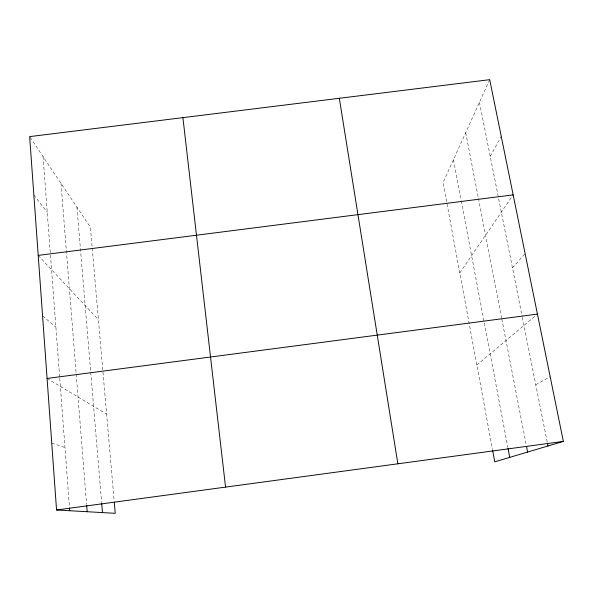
<?xml version="1.0" encoding="UTF-8"?>
<svg xmlns="http://www.w3.org/2000/svg" width="593" height="593" viewBox="0 0 593 593"><rect width="100%" height="100%" fill="white"/><g stroke="black" fill="none" stroke-linecap="round" stroke-linejoin="round"><path stroke-width="0.44" stroke-dasharray="2.96 2.22" d="M489.707 79.677L443.09 182.555L492.405 449.138M490.233 156.389L501.241 136.346M459.805 272.928L513.16 194.867M512.478 267.932L525.101 253.53M476.846 365.051L536.761 314.675M535.775 384.768L550.178 376.696M51.732 443.104L64.978 447.582M47.077 378.46L106.621 414.129M42.57 315.921L55.905 327.151M38.211 255.39L98.431 319.775M33.86 195.038L47.247 212.272M30.169 137.383L90.403 227.267L92.145 247.37M479.448 102.307L522.151 316.462M522.329 317.359L547.265 442.385M465.69 132.669L478.277 197.565M478.447 198.462L501.611 317.915M501.782 318.819L526.399 445.773M453.452 159.687L461.058 199.9M461.221 200.797L507.845 447.433M92.226 248.282L114.204 501.456M76.934 207.165L101.625 502.553M60.99 183.385L76.134 373.205M76.208 374.124L86.6 504.45M43.052 156.604L50.405 254.189M50.472 255.101L59.685 377.304M59.752 378.215L69.463 507.067"/><path stroke-width="0.89" d="M114.286 502.367L115.235 513.323L56.557 509.98L29.65 136.612L489.707 79.677L563.35 441.407L494.755 461.843L492.568 450.05M56.557 509.98L563.35 441.407M47.077 378.46L537.428 314.105M38.211 255.39L513.16 194.867M547.443 443.29L547.984 445.988M526.569 446.67L527.614 452.059M508.016 448.338L509.728 457.388M339.322 98.282L397.859 463.8M182.911 117.644L225.555 487.112M101.699 503.464L102.463 512.597M86.674 505.362L87.178 511.722M69.537 507.986L69.737 510.729"/></g></svg>
